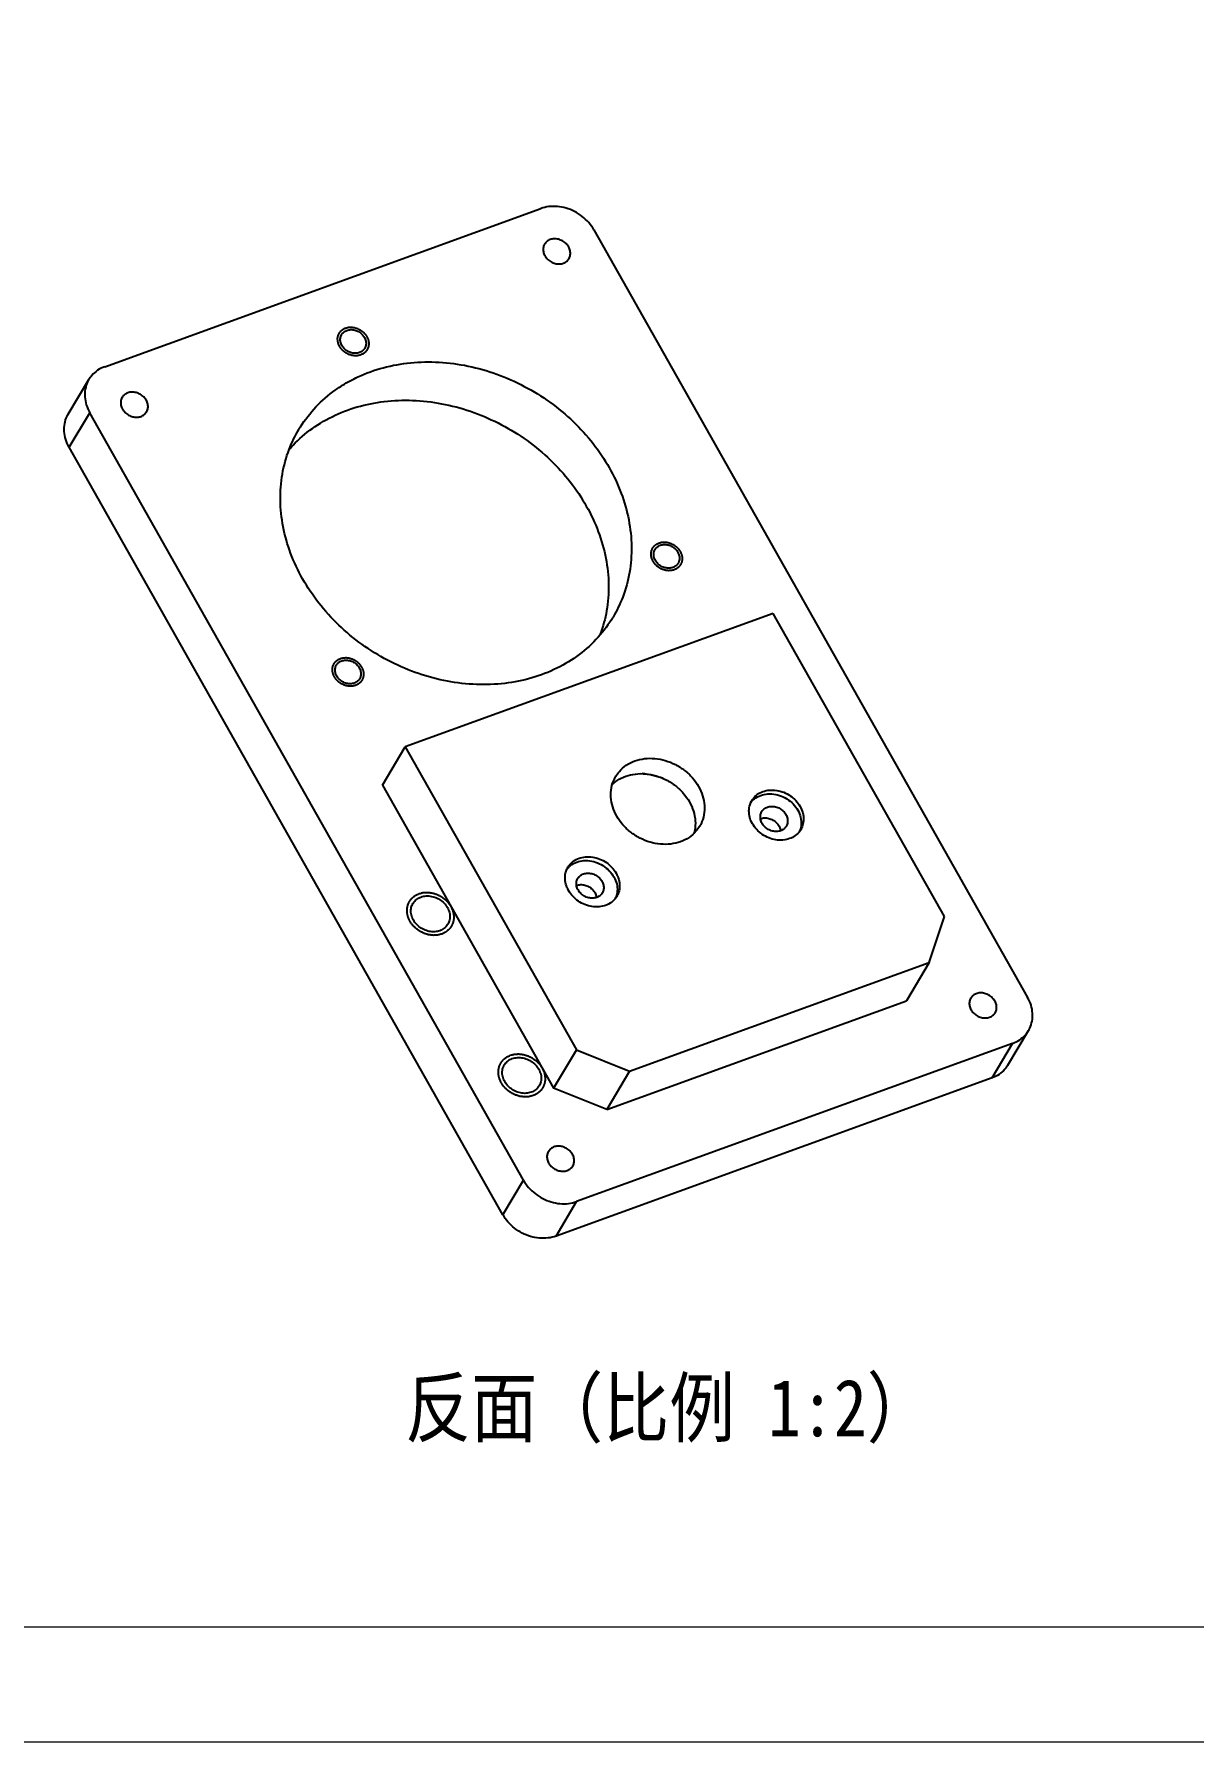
# Model space of a CAD drawing. Header units: millimetres. Extents: x 348 to 7549, y -2121 to -1262.
# Drawn here: x 7233.3 to 7304.6, y -2116.9 to -2011.9 of the extents above; entities that cross this region are included whole.
import ezdxf

# ---------------------------------------------------------------- set-up
doc = ezdxf.new("R2010")
doc.units = ezdxf.units.MM
doc.header["$LTSCALE"] = 46.255
doc.layers.get('0').update_dxf_attribs({"linetype": 'CONTINUOUS'})
doc.layers.add('02___PRT_ALL_AXES', color=7, linetype='CONTINUOUS')
doc.layers.add('图框_内框线', color=5, linetype='CONTINUOUS', lineweight=13)
doc.layers.add('图框_外框线', color=7, linetype='CONTINUOUS', lineweight=13)
doc.styles.get("Standard").update_dxf_attribs({"font": 'txt', "width": 0.85, "bigfont": 'gbcbig.shx'})

msp = doc.modelspace()

# ---------------------------------------------------------------- linework, layer by layer
at = {"color": 7, "linetype": 'Continuous'}
for p, q in [((7237.64144, -2032.31952), (7264.44882, -2022.59543)), ((7267.71298, -2023.90515), (7294.38522, -2071.08794)), ((7235.39779, -2035.23013), (7236.66456, -2033.10768)), ((7235.45017, -2037.27108), (7236.71695, -2035.14863)), ((7263.38919, -2082.33142), (7236.71695, -2035.14863)), ((7262.12242, -2084.45386), (7235.45017, -2037.27108)), ((7278.73591, -2047.48543), (7256.11718, -2055.69013)), ((7289.26443, -2066.11021), (7278.73591, -2047.48543)), ((7254.70966, -2058.0484), (7256.11718, -2055.69013)), ((7256.11718, -2055.69013), (7266.6457, -2074.31491)), ((7254.70966, -2058.0484), (7265.23817, -2076.67319)), ((7288.33993, -2068.93933), (7289.26443, -2066.11021)), ((7269.90986, -2075.62464), (7288.33993, -2068.93933)), ((7288.33993, -2068.93933), (7286.93241, -2071.2976)), ((7268.50234, -2077.98291), (7286.93241, -2071.2976)), ((7293.17084, -2075.25133), (7294.43761, -2073.12889)), ((7266.6457, -2074.31491), (7265.23817, -2076.67319)), ((7266.6457, -2074.31491), (7269.90986, -2075.62464)), ((7293.46073, -2073.91705), (7266.65335, -2083.64114)), ((7292.19396, -2076.0395), (7293.46073, -2073.91705)), ((7292.19396, -2076.0395), (7265.38658, -2085.76359)), ((7269.90986, -2075.62464), (7268.50234, -2077.98291)), ((7268.50234, -2077.98291), (7265.23817, -2076.67319)), ((7262.12242, -2084.45386), (7263.38919, -2082.33142)), ((7265.38658, -2085.76359), (7266.65335, -2083.64114))]:
    msp.add_line(p, q, dxfattribs=at)
for points, start_tangent, end_tangent in [([(7267.71298, -2023.90515), (7267.40016, -2023.46371), (7266.998, -2023.0825), (7266.52668, -2022.78063), (7266.00983, -2022.57325), (7265.47336, -2022.47074), (7264.94418, -2022.47826), (7264.44882, -2022.59543)], (-0.49210921, 0.870533472), (-0.940063949, -0.3409982)), ([(7237.64144, -2032.31952), (7237.20474, -2032.54045), (7236.84859, -2032.85407), (7236.66445, -2033.10796)], (-0.940063949, -0.3409982), (-0.512609904, -0.85862162)), ([(7236.66445, -2033.10796), (7236.59087, -2033.24466), (7236.44448, -2033.69263), (7236.41678, -2034.17551), (7236.50914, -2034.6691), (7236.71695, -2035.14863)], (-0.512609904, -0.85862162), (0.49210921, -0.870533472)), ([(7235.45017, -2037.27108), (7235.24355, -2036.79526), (7235.15025, -2036.3016), (7235.17751, -2035.81616), (7235.32487, -2035.3655), (7235.39789, -2035.23004)], (-0.492109222, 0.870533465), (0.512833349, 0.85848818)), ([(7294.43772, -2073.12861), (7294.5113, -2072.99191), (7294.65769, -2072.54394), (7294.68539, -2072.06106), (7294.59303, -2071.56747), (7294.38522, -2071.08794)], (0.512609904, 0.85862162), (-0.49210921, 0.870533472)), ([(7293.46073, -2073.91705), (7293.89743, -2073.69612), (7294.25358, -2073.38249), (7294.43772, -2073.12861)], (0.940063949, 0.3409982), (0.512609904, 0.85862162)), ([(7293.17073, -2075.25142), (7292.98412, -2075.50801), (7292.62732, -2075.8208), (7292.19396, -2076.0395)], (-0.512822459, -0.858494686), (-0.940063955, -0.340998183)), ([(7263.38919, -2082.33142), (7263.70201, -2082.77286), (7264.10417, -2083.15407), (7264.57549, -2083.45594), (7265.09234, -2083.66332), (7265.62881, -2083.76582), (7266.15799, -2083.75831), (7266.65335, -2083.64114)], (0.49210921, -0.870533472), (0.940063949, 0.3409982)), ([(7265.38658, -2085.76359), (7264.89519, -2085.88023), (7264.36601, -2085.88862), (7263.82679, -2085.78613), (7263.30682, -2085.5774), (7262.83358, -2085.27353), (7262.43224, -2084.8918), (7262.12242, -2084.45386)], (-0.940063945, -0.340998211), (-0.492109189, 0.870533484))]:
    msp.add_spline(points, degree=3, dxfattribs=dict(at, start_tangent=start_tangent, end_tangent=end_tangent))
at = {"color": 2, "linetype": 'Continuous'}
for points, start_tangent, end_tangent in [([(7253.3848, -2031.59631), (7253.29898, -2031.61794), (7253.25608, -2031.62876), (7253.21317, -2031.63957), (7253.16744, -2031.64209), (7253.12171, -2031.64461), (7253.07598, -2031.64713), (7253.03026, -2031.64965), (7252.98345, -2031.64378), (7252.93664, -2031.63791), (7252.88983, -2031.63204), (7252.84302, -2031.62617), (7252.79611, -2031.61181), (7252.7492, -2031.59746), (7252.70229, -2031.5831), (7252.65538, -2031.56874), (7252.61179, -2031.54694), (7252.5682, -2031.52514), (7252.52462, -2031.50334), (7252.48103, -2031.48155), (7252.4416, -2031.45296), (7252.40216, -2031.42437), (7252.36272, -2031.39578), (7252.32329, -2031.36719), (7252.2895, -2031.33291), (7252.25572, -2031.29862), (7252.22193, -2031.26433), (7252.18815, -2031.23004), (7252.1609, -2031.19064), (7252.13364, -2031.15123), (7252.10639, -2031.11183), (7252.07913, -2031.07242), (7252.0604, -2031.03078), (7252.04167, -2030.98914), (7252.02293, -2030.9475), (7252.0042, -2030.90585), (7251.99416, -2030.8629), (7251.98411, -2030.81995), (7251.97407, -2030.777), (7251.96403, -2030.73406), (7251.96306, -2030.69143), (7251.96209, -2030.64881), (7251.96112, -2030.60619), (7251.96063, -2030.58488), (7251.96015, -2030.56357), (7251.96433, -2030.54289), (7251.96852, -2030.5222), (7251.97688, -2030.48083), (7251.98525, -2030.43947), (7251.98944, -2030.41878), (7251.99362, -2030.3981), (7252.00217, -2030.37955), (7252.01071, -2030.36101), (7252.02781, -2030.32391), (7252.0449, -2030.28682), (7252.05344, -2030.26827), (7252.06199, -2030.24973), (7252.07461, -2030.23365), (7252.08722, -2030.21758), (7252.11246, -2030.18542), (7252.13769, -2030.15327), (7252.15031, -2030.1372), (7252.16293, -2030.12112), (7252.17913, -2030.10813), (7252.19534, -2030.09513), (7252.22775, -2030.06914), (7252.26016, -2030.04316), (7252.27637, -2030.03016), (7252.29258, -2030.01717), (7252.31212, -2030.00762), (7252.33167, -2029.99807), (7252.37075, -2029.97897), (7252.44893, -2029.94078)], (-0.969672946, -0.244406172), (0.898484306, 0.439005641)), ([(7252.44893, -2029.94078), (7252.53474, -2029.91915), (7252.57765, -2029.90833), (7252.62056, -2029.89752), (7252.66629, -2029.895), (7252.71201, -2029.89248), (7252.75774, -2029.88996), (7252.80347, -2029.88744), (7252.85028, -2029.89331), (7252.89709, -2029.89918), (7252.9439, -2029.90505), (7252.9907, -2029.91092), (7253.03762, -2029.92527), (7253.08453, -2029.93963), (7253.13144, -2029.95399), (7253.17835, -2029.96835), (7253.22194, -2029.99015), (7253.26552, -2030.01195), (7253.30911, -2030.03374), (7253.35269, -2030.05554), (7253.39213, -2030.08413), (7253.43157, -2030.11272), (7253.471, -2030.14131), (7253.51044, -2030.16989), (7253.54422, -2030.20418), (7253.57801, -2030.23847), (7253.61179, -2030.27276), (7253.64558, -2030.30705), (7253.67283, -2030.34645), (7253.70008, -2030.38586), (7253.72734, -2030.42526), (7253.75459, -2030.46467), (7253.77333, -2030.50631), (7253.79206, -2030.54795), (7253.81079, -2030.58959), (7253.82953, -2030.63123), (7253.83957, -2030.67418), (7253.84961, -2030.71713), (7253.85966, -2030.76008), (7253.8697, -2030.80303), (7253.87067, -2030.84565), (7253.87164, -2030.88828), (7253.87261, -2030.9309), (7253.87309, -2030.95221), (7253.87358, -2030.97352), (7253.86939, -2030.9942), (7253.86521, -2031.01489), (7253.85684, -2031.05625), (7253.84848, -2031.09762), (7253.84429, -2031.11831), (7253.84011, -2031.13899), (7253.83156, -2031.15754), (7253.82301, -2031.17608), (7253.80592, -2031.21318), (7253.78883, -2031.25027), (7253.78028, -2031.26881), (7253.77174, -2031.28736), (7253.75912, -2031.30344), (7253.7465, -2031.31951), (7253.72127, -2031.35167), (7253.69603, -2031.38382), (7253.68342, -2031.39989), (7253.6708, -2031.41597), (7253.65459, -2031.42896), (7253.63839, -2031.44196), (7253.60597, -2031.46794), (7253.57356, -2031.49393), (7253.55736, -2031.50692), (7253.54115, -2031.51992), (7253.52161, -2031.52947), (7253.50206, -2031.53902), (7253.46297, -2031.55812), (7253.3848, -2031.59631)], (0.969672946, 0.244406172), (-0.898484306, -0.439005641)), ([(7272.65466, -2044.80588), (7272.56885, -2044.82751), (7272.52594, -2044.83832), (7272.48303, -2044.84914), (7272.4373, -2044.85166), (7272.39157, -2044.85418), (7272.34585, -2044.8567), (7272.30012, -2044.85922), (7272.25331, -2044.85335), (7272.2065, -2044.84748), (7272.15969, -2044.84161), (7272.11288, -2044.83574), (7272.06597, -2044.82138), (7272.01906, -2044.80702), (7271.97215, -2044.79266), (7271.92524, -2044.7783), (7271.88165, -2044.75651), (7271.83807, -2044.73471), (7271.79448, -2044.71291), (7271.75089, -2044.69111), (7271.71146, -2044.66252), (7271.67202, -2044.63394), (7271.63258, -2044.60535), (7271.59315, -2044.57676), (7271.55936, -2044.54247), (7271.52558, -2044.50818), (7271.4918, -2044.47389), (7271.45801, -2044.43961), (7271.43076, -2044.4002), (7271.4035, -2044.3608), (7271.37625, -2044.32139), (7271.34899, -2044.28199), (7271.33026, -2044.24034), (7271.31153, -2044.1987), (7271.29279, -2044.15706), (7271.27406, -2044.11542), (7271.26402, -2044.07247), (7271.25397, -2044.02952), (7271.24393, -2043.98657), (7271.23389, -2043.94362), (7271.23292, -2043.901), (7271.23195, -2043.85838), (7271.23098, -2043.81576), (7271.2305, -2043.79445), (7271.23001, -2043.77314), (7271.23419, -2043.75245), (7271.23838, -2043.73177), (7271.24675, -2043.6904), (7271.25511, -2043.64903), (7271.2593, -2043.62835), (7271.26348, -2043.60766), (7271.27203, -2043.58912), (7271.28057, -2043.57057), (7271.29767, -2043.53348), (7271.31476, -2043.49638), (7271.32331, -2043.47784), (7271.33185, -2043.45929), (7271.34447, -2043.44322), (7271.35709, -2043.42714), (7271.38232, -2043.39499), (7271.40755, -2043.36284), (7271.42017, -2043.34676), (7271.43279, -2043.33068), (7271.44899, -2043.31769), (7271.4652, -2043.3047), (7271.49761, -2043.27871), (7271.53003, -2043.25272), (7271.54623, -2043.23973), (7271.56244, -2043.22674), (7271.58198, -2043.21719), (7271.60153, -2043.20764), (7271.64061, -2043.18854), (7271.71879, -2043.15034)], (-0.969672946, -0.244406172), (0.898484306, 0.439005641)), ([(7271.71879, -2043.15034), (7271.8046, -2043.12871), (7271.84751, -2043.1179), (7271.89042, -2043.10708), (7271.93615, -2043.10456), (7271.98188, -2043.10204), (7272.0276, -2043.09952), (7272.07333, -2043.097), (7272.12014, -2043.10287), (7272.16695, -2043.10874), (7272.21376, -2043.11461), (7272.26057, -2043.12048), (7272.30748, -2043.13484), (7272.35439, -2043.1492), (7272.4013, -2043.16356), (7272.44821, -2043.17791), (7272.4918, -2043.19971), (7272.53538, -2043.22151), (7272.57897, -2043.24331), (7272.62256, -2043.26511), (7272.66199, -2043.2937), (7272.70143, -2043.32228), (7272.74087, -2043.35087), (7272.7803, -2043.37946), (7272.81409, -2043.41375), (7272.84787, -2043.44804), (7272.88165, -2043.48232), (7272.91544, -2043.51661), (7272.94269, -2043.55602), (7272.96995, -2043.59542), (7272.9972, -2043.63483), (7273.02446, -2043.67423), (7273.04319, -2043.71587), (7273.06192, -2043.75752), (7273.08066, -2043.79916), (7273.09939, -2043.8408), (7273.10943, -2043.88375), (7273.11948, -2043.9267), (7273.12952, -2043.96965), (7273.13956, -2044.0126), (7273.14053, -2044.05522), (7273.1415, -2044.09784), (7273.14247, -2044.14046), (7273.14295, -2044.16177), (7273.14344, -2044.18308), (7273.13926, -2044.20377), (7273.13507, -2044.22445), (7273.1267, -2044.26582), (7273.11834, -2044.30719), (7273.11415, -2044.32787), (7273.10997, -2044.34856), (7273.10142, -2044.3671), (7273.09288, -2044.38565), (7273.07578, -2044.42274), (7273.05869, -2044.45983), (7273.05014, -2044.47838), (7273.0416, -2044.49693), (7273.02898, -2044.513), (7273.01636, -2044.52908), (7272.99113, -2044.56123), (7272.9659, -2044.59338), (7272.95328, -2044.60946), (7272.94066, -2044.62553), (7272.92446, -2044.63853), (7272.90825, -2044.65152), (7272.87584, -2044.67751), (7272.84342, -2044.7035), (7272.82722, -2044.71649), (7272.81101, -2044.72948), (7272.79147, -2044.73903), (7272.77192, -2044.74858), (7272.73283, -2044.76768), (7272.65466, -2044.80588)], (0.969672946, 0.244406172), (-0.898484306, -0.439005641)), ([(7252.1304, -2050.25582), (7252.21621, -2050.23419), (7252.25912, -2050.22338), (7252.30203, -2050.21256), (7252.34776, -2050.21004), (7252.39348, -2050.20752), (7252.43921, -2050.205), (7252.48494, -2050.20248), (7252.53175, -2050.20835), (7252.57856, -2050.21422), (7252.62537, -2050.22009), (7252.67217, -2050.22596), (7252.71909, -2050.24032), (7252.766, -2050.25468), (7252.81291, -2050.26904), (7252.85982, -2050.28339), (7252.90341, -2050.30519), (7252.94699, -2050.32699), (7252.99058, -2050.34879), (7253.03417, -2050.37059), (7253.0736, -2050.39918), (7253.11304, -2050.42776), (7253.15247, -2050.45635), (7253.19191, -2050.48494), (7253.22569, -2050.51923), (7253.25948, -2050.55352), (7253.29326, -2050.5878), (7253.32705, -2050.62209), (7253.3543, -2050.6615), (7253.38156, -2050.7009), (7253.40881, -2050.74031), (7253.43606, -2050.77971), (7253.4548, -2050.82135), (7253.47353, -2050.863), (7253.49227, -2050.90464), (7253.511, -2050.94628), (7253.52104, -2050.98923), (7253.53108, -2051.03218), (7253.54113, -2051.07513), (7253.55117, -2051.11808), (7253.55214, -2051.1607), (7253.55311, -2051.20332), (7253.55408, -2051.24594), (7253.55456, -2051.26725), (7253.55505, -2051.28856), (7253.55086, -2051.30925), (7253.54668, -2051.32993), (7253.53831, -2051.3713), (7253.52995, -2051.41267), (7253.52576, -2051.43335), (7253.52158, -2051.45404), (7253.51303, -2051.47258), (7253.50449, -2051.49113), (7253.48739, -2051.52822), (7253.4703, -2051.56531), (7253.46175, -2051.58386), (7253.45321, -2051.60241), (7253.44059, -2051.61848), (7253.42797, -2051.63456), (7253.40274, -2051.66671), (7253.37751, -2051.69886), (7253.36489, -2051.71494), (7253.35227, -2051.73101), (7253.33607, -2051.74401), (7253.31986, -2051.757), (7253.28745, -2051.78299), (7253.25503, -2051.80898), (7253.23883, -2051.82197), (7253.22262, -2051.83496), (7253.20308, -2051.84451), (7253.18353, -2051.85406), (7253.14444, -2051.87316), (7253.06627, -2051.91136)], (0.969672946, 0.244406172), (-0.898484306, -0.439005641)), ([(7253.06627, -2051.91136), (7252.98045, -2051.93299), (7252.93755, -2051.9438), (7252.89464, -2051.95462), (7252.84891, -2051.95714), (7252.80318, -2051.95966), (7252.75745, -2051.96218), (7252.71173, -2051.9647), (7252.66492, -2051.95883), (7252.61811, -2051.95296), (7252.5713, -2051.94709), (7252.52449, -2051.94122), (7252.47758, -2051.92686), (7252.43067, -2051.9125), (7252.38376, -2051.89814), (7252.33685, -2051.88378), (7252.29326, -2051.86199), (7252.24968, -2051.84019), (7252.20609, -2051.81839), (7252.1625, -2051.79659), (7252.12307, -2051.768), (7252.08363, -2051.73942), (7252.04419, -2051.71083), (7252.00476, -2051.68224), (7251.97097, -2051.64795), (7251.93719, -2051.61366), (7251.90341, -2051.57937), (7251.86962, -2051.54509), (7251.84237, -2051.50568), (7251.81511, -2051.46628), (7251.78786, -2051.42687), (7251.7606, -2051.38747), (7251.74187, -2051.34583), (7251.72314, -2051.30418), (7251.7044, -2051.26254), (7251.68567, -2051.2209), (7251.67563, -2051.17795), (7251.66558, -2051.135), (7251.65554, -2051.09205), (7251.6455, -2051.0491), (7251.64453, -2051.00648), (7251.64356, -2050.96386), (7251.64259, -2050.92124), (7251.6421, -2050.89993), (7251.64162, -2050.87862), (7251.6458, -2050.85793), (7251.64999, -2050.83725), (7251.65835, -2050.79588), (7251.66672, -2050.75451), (7251.67091, -2050.73383), (7251.67509, -2050.71314), (7251.68364, -2050.6946), (7251.69218, -2050.67605), (7251.70928, -2050.63896), (7251.72637, -2050.60187), (7251.73492, -2050.58332), (7251.74346, -2050.56477), (7251.75608, -2050.5487), (7251.7687, -2050.53262), (7251.79393, -2050.50047), (7251.81916, -2050.46832), (7251.83178, -2050.45224), (7251.8444, -2050.43616), (7251.8606, -2050.42317), (7251.87681, -2050.41018), (7251.90922, -2050.38419), (7251.94164, -2050.3582), (7251.95784, -2050.34521), (7251.97405, -2050.33222), (7251.99359, -2050.32267), (7252.01314, -2050.31312), (7252.05222, -2050.29402), (7252.1304, -2050.25582)], (-0.969672946, -0.244406172), (0.898484306, 0.439005641)), ([(7258.36637, -2067.19579), (7258.23765, -2067.22823), (7258.17329, -2067.24445), (7258.14111, -2067.25256), (7258.10893, -2067.26067), (7258.07463, -2067.26256), (7258.04033, -2067.26445), (7257.97174, -2067.26824), (7257.90315, -2067.27202), (7257.86885, -2067.27391), (7257.83456, -2067.2758), (7257.79945, -2067.27139), (7257.76434, -2067.26699), (7257.69413, -2067.25819), (7257.62392, -2067.24938), (7257.58881, -2067.24498), (7257.55371, -2067.24058), (7257.51852, -2067.22981), (7257.48334, -2067.21904), (7257.41297, -2067.1975), (7257.34261, -2067.17596), (7257.30742, -2067.16519), (7257.27224, -2067.15443), (7257.23955, -2067.13808), (7257.20686, -2067.12173), (7257.14148, -2067.08903), (7257.0761, -2067.05633), (7257.04341, -2067.03998), (7257.01072, -2067.02364), (7256.98114, -2067.0022), (7256.95157, -2066.98075), (7256.89241, -2066.93787), (7256.83326, -2066.89499), (7256.80368, -2066.87355), (7256.7741, -2066.85211), (7256.74876, -2066.82639), (7256.72343, -2066.80068), (7256.67275, -2066.74924), (7256.62207, -2066.69781), (7256.59674, -2066.6721), (7256.5714, -2066.64638), (7256.55096, -2066.61683), (7256.53052, -2066.58727), (7256.48964, -2066.52816), (7256.44875, -2066.46906), (7256.42831, -2066.4395), (7256.40787, -2066.40995), (7256.39382, -2066.37872), (7256.37977, -2066.34749), (7256.35167, -2066.28502), (7256.32357, -2066.22256), (7256.30952, -2066.19133), (7256.29547, -2066.1601), (7256.28794, -2066.12789), (7256.28041, -2066.09567), (7256.26534, -2066.03125), (7256.25028, -2065.96682), (7256.24275, -2065.93461), (7256.23521, -2065.9024), (7256.23449, -2065.87043), (7256.23376, -2065.83847), (7256.2323, -2065.77454), (7256.23085, -2065.7106), (7256.23012, -2065.67864), (7256.2294, -2065.64667), (7256.23567, -2065.61565), (7256.24195, -2065.58462), (7256.2545, -2065.52257), (7256.26705, -2065.46052), (7256.27333, -2065.42949), (7256.2796, -2065.39846), (7256.29242, -2065.37064), (7256.30524, -2065.34283), (7256.33088, -2065.28719), (7256.35652, -2065.23155), (7256.36934, -2065.20373), (7256.38216, -2065.17591), (7256.40109, -2065.15179), (7256.42001, -2065.12768), (7256.45786, -2065.07945), (7256.49571, -2065.03122), (7256.51464, -2065.00711), (7256.53356, -2064.983), (7256.55787, -2064.96351), (7256.58218, -2064.94402), (7256.6308, -2064.90503), (7256.67942, -2064.86605), (7256.70373, -2064.84656), (7256.72804, -2064.82707), (7256.75735, -2064.81275), (7256.78667, -2064.79843), (7256.8453, -2064.76978), (7256.96257, -2064.71248)], (-0.969672946, -0.244406172), (0.898484306, 0.439005641)), ([(7256.96257, -2064.71248), (7257.09129, -2064.68004), (7257.15565, -2064.66382), (7257.18783, -2064.6557), (7257.22001, -2064.64759), (7257.2543, -2064.6457), (7257.2886, -2064.64381), (7257.35719, -2064.64003), (7257.42579, -2064.63625), (7257.46008, -2064.63436), (7257.49438, -2064.63247), (7257.52949, -2064.63687), (7257.56459, -2064.64128), (7257.6348, -2064.65008), (7257.70502, -2064.65889), (7257.74012, -2064.66329), (7257.77523, -2064.66769), (7257.81041, -2064.67846), (7257.8456, -2064.68923), (7257.91596, -2064.71077), (7257.98633, -2064.7323), (7258.02151, -2064.74307), (7258.0567, -2064.75384), (7258.08939, -2064.77019), (7258.12208, -2064.78654), (7258.18746, -2064.81924), (7258.25284, -2064.85193), (7258.28552, -2064.86828), (7258.31821, -2064.88463), (7258.34779, -2064.90607), (7258.37737, -2064.92751), (7258.43652, -2064.97039), (7258.49568, -2065.01328), (7258.52526, -2065.03472), (7258.55483, -2065.05616), (7258.58017, -2065.08187), (7258.60551, -2065.10759), (7258.65618, -2065.15902), (7258.70686, -2065.21046), (7258.7322, -2065.23617), (7258.75754, -2065.26189), (7258.77798, -2065.29144), (7258.79842, -2065.321), (7258.8393, -2065.3801), (7258.88018, -2065.43921), (7258.90062, -2065.46876), (7258.92106, -2065.49832), (7258.93511, -2065.52955), (7258.94916, -2065.56078), (7258.97726, -2065.62324), (7259.00536, -2065.68571), (7259.01942, -2065.71694), (7259.03347, -2065.74817), (7259.041, -2065.78038), (7259.04853, -2065.81259), (7259.06359, -2065.87702), (7259.07866, -2065.94144), (7259.08619, -2065.97365), (7259.09372, -2066.00587), (7259.09445, -2066.03783), (7259.09518, -2066.0698), (7259.09663, -2066.13373), (7259.09809, -2066.19766), (7259.09881, -2066.22963), (7259.09954, -2066.26159), (7259.09326, -2066.29262), (7259.08699, -2066.32365), (7259.07444, -2066.3857), (7259.06189, -2066.44775), (7259.05561, -2066.47878), (7259.04933, -2066.5098), (7259.03651, -2066.53762), (7259.02369, -2066.56544), (7258.99805, -2066.62108), (7258.97242, -2066.67672), (7258.9596, -2066.70454), (7258.94678, -2066.73236), (7258.92785, -2066.75647), (7258.90893, -2066.78059), (7258.87107, -2066.82881), (7258.83322, -2066.87704), (7258.8143, -2066.90116), (7258.79537, -2066.92527), (7258.77106, -2066.94476), (7258.74675, -2066.96425), (7258.69814, -2067.00323), (7258.64952, -2067.04221), (7258.62521, -2067.0617), (7258.6009, -2067.08119), (7258.57158, -2067.09552), (7258.54226, -2067.10984), (7258.48363, -2067.13849), (7258.36637, -2067.19579)], (0.969672946, 0.244406172), (-0.898484306, -0.439005641)), ([(7263.98158, -2077.129), (7263.85286, -2077.16145), (7263.7885, -2077.17767), (7263.75632, -2077.18578), (7263.72414, -2077.19389), (7263.68984, -2077.19578), (7263.65554, -2077.19767), (7263.58695, -2077.20145), (7263.51836, -2077.20523), (7263.48406, -2077.20712), (7263.44977, -2077.20901), (7263.41466, -2077.20461), (7263.37955, -2077.20021), (7263.30934, -2077.1914), (7263.23913, -2077.1826), (7263.20402, -2077.1782), (7263.16892, -2077.1738), (7263.13373, -2077.16303), (7263.09855, -2077.15226), (7263.02818, -2077.13072), (7262.95782, -2077.10918), (7262.92263, -2077.09841), (7262.88745, -2077.08764), (7262.85476, -2077.07129), (7262.82207, -2077.05495), (7262.75669, -2077.02225), (7262.69131, -2076.98955), (7262.65862, -2076.9732), (7262.62593, -2076.95685), (7262.59635, -2076.93541), (7262.56678, -2076.91397), (7262.50762, -2076.87109), (7262.44847, -2076.82821), (7262.41889, -2076.80677), (7262.38931, -2076.78533), (7262.36397, -2076.75961), (7262.33864, -2076.73389), (7262.28796, -2076.68246), (7262.23728, -2076.63103), (7262.21195, -2076.60531), (7262.18661, -2076.5796), (7262.16617, -2076.55004), (7262.14573, -2076.52049), (7262.10485, -2076.46138), (7262.06396, -2076.40228), (7262.04352, -2076.37272), (7262.02308, -2076.34317), (7262.00903, -2076.31194), (7261.99498, -2076.28071), (7261.96688, -2076.21824), (7261.93878, -2076.15578), (7261.92473, -2076.12455), (7261.91068, -2076.09332), (7261.90315, -2076.0611), (7261.89562, -2076.02889), (7261.88055, -2075.96447), (7261.86549, -2075.90004), (7261.85795, -2075.86783), (7261.85042, -2075.83562), (7261.8497, -2075.80365), (7261.84897, -2075.77169), (7261.84751, -2075.70775), (7261.84606, -2075.64382), (7261.84533, -2075.61186), (7261.84461, -2075.57989), (7261.85088, -2075.54886), (7261.85716, -2075.51784), (7261.86971, -2075.45579), (7261.88226, -2075.39373), (7261.88854, -2075.36271), (7261.89481, -2075.33168), (7261.90763, -2075.30386), (7261.92045, -2075.27604), (7261.94609, -2075.2204), (7261.97173, -2075.16477), (7261.98455, -2075.13695), (7261.99737, -2075.10913), (7262.01629, -2075.08501), (7262.03522, -2075.0609), (7262.07307, -2075.01267), (7262.11092, -2074.96444), (7262.12985, -2074.94033), (7262.14877, -2074.91621), (7262.17308, -2074.89672), (7262.19739, -2074.87723), (7262.24601, -2074.83825), (7262.29463, -2074.79927), (7262.31894, -2074.77978), (7262.34325, -2074.76029), (7262.37256, -2074.74597), (7262.40188, -2074.73164), (7262.46051, -2074.703), (7262.57778, -2074.6457)], (-0.969672946, -0.244406172), (0.898484306, 0.439005641)), ([(7262.57778, -2074.6457), (7262.7065, -2074.61326), (7262.77086, -2074.59703), (7262.80304, -2074.58892), (7262.83522, -2074.58081), (7262.86951, -2074.57892), (7262.90381, -2074.57703), (7262.9724, -2074.57325), (7263.041, -2074.56947), (7263.07529, -2074.56758), (7263.10959, -2074.56569), (7263.1447, -2074.57009), (7263.1798, -2074.57449), (7263.25001, -2074.5833), (7263.32023, -2074.5921), (7263.35533, -2074.59651), (7263.39044, -2074.60091), (7263.42562, -2074.61168), (7263.46081, -2074.62245), (7263.53117, -2074.64398), (7263.60154, -2074.66552), (7263.63672, -2074.67629), (7263.67191, -2074.68706), (7263.7046, -2074.70341), (7263.73729, -2074.71976), (7263.80267, -2074.75245), (7263.86804, -2074.78515), (7263.90073, -2074.8015), (7263.93342, -2074.81785), (7263.963, -2074.83929), (7263.99258, -2074.86073), (7264.05173, -2074.90361), (7264.11089, -2074.94649), (7264.14046, -2074.96793), (7264.17004, -2074.98938), (7264.19538, -2075.01509), (7264.22072, -2075.04081), (7264.27139, -2075.09224), (7264.32207, -2075.14367), (7264.34741, -2075.16939), (7264.37275, -2075.19511), (7264.39319, -2075.22466), (7264.41363, -2075.25421), (7264.45451, -2075.31332), (7264.49539, -2075.37243), (7264.51583, -2075.40198), (7264.53627, -2075.43153), (7264.55032, -2075.46277), (7264.56437, -2075.494), (7264.59247, -2075.55646), (7264.62057, -2075.61892), (7264.63462, -2075.65016), (7264.64867, -2075.68139), (7264.65621, -2075.7136), (7264.66374, -2075.74581), (7264.6788, -2075.81024), (7264.69387, -2075.87466), (7264.7014, -2075.90687), (7264.70893, -2075.93908), (7264.70966, -2075.97105), (7264.71039, -2076.00302), (7264.71184, -2076.06695), (7264.71329, -2076.13088), (7264.71402, -2076.16285), (7264.71475, -2076.19481), (7264.70847, -2076.22584), (7264.7022, -2076.25686), (7264.68965, -2076.31892), (7264.6771, -2076.38097), (7264.67082, -2076.41199), (7264.66454, -2076.44302), (7264.65172, -2076.47084), (7264.6389, -2076.49866), (7264.61326, -2076.5543), (7264.58762, -2076.60994), (7264.5748, -2076.63776), (7264.56199, -2076.66558), (7264.54306, -2076.68969), (7264.52413, -2076.7138), (7264.48628, -2076.76203), (7264.44843, -2076.81026), (7264.42951, -2076.83437), (7264.41058, -2076.85849), (7264.38627, -2076.87798), (7264.36196, -2076.89747), (7264.31334, -2076.93645), (7264.26473, -2076.97543), (7264.24042, -2076.99492), (7264.21611, -2077.01441), (7264.18679, -2077.02874), (7264.15747, -2077.04306), (7264.09884, -2077.07171), (7263.98158, -2077.129)], (0.969672946, 0.244406172), (-0.898484306, -0.439005641))]:
    msp.add_spline(points, degree=3, dxfattribs=dict(at, start_tangent=start_tangent, end_tangent=end_tangent))
at = {"layer": '02___PRT_ALL_AXES', "color": 7, "linetype": 'Continuous'}
for centre, radius, start, end in [((7268.7307, -2069.22232), 12.0575, 74.4397633, 80.6296949), ((7278.35111, -2059.86073), 1.24093, 136.4802866, 144.2533585), ((7279.2181, -2060.37904), 1.24919, 334.5961849, 341.8222339), ((7267.04174, -2063.96308), 1.24093, 136.4802866, 144.2533585), ((7267.90874, -2064.48139), 1.24919, 334.5961849, 341.8222339)]:
    msp.add_arc(centre, radius, start, end, dxfattribs=at)
for points, start_tangent, end_tangent in [([(7264.68227, -2024.78246), (7264.67165, -2024.80099), (7264.60007, -2025.02005), (7264.61009, -2025.25973), (7264.70074, -2025.49656), (7264.86314, -2025.70737), (7265.0814, -2025.87151), (7265.33414, -2025.97293), (7265.59664, -2026.00168), (7265.8432, -2025.95497)], (-0.512557905, -0.858652662), (0.940063948, 0.3409982)), ([(7265.02431, -2024.50637), (7264.81784, -2024.62399), (7264.68227, -2024.78246)], (-0.940063949, -0.3409982), (-0.512557905, -0.858652662)), ([(7266.18523, -2025.67888), (7266.19585, -2025.66035), (7266.26744, -2025.44129), (7266.25742, -2025.20161), (7266.16677, -2024.96478), (7266.00437, -2024.75397), (7265.78611, -2024.58983), (7265.53336, -2024.48841), (7265.27086, -2024.45966), (7265.02431, -2024.50637)], (0.512557905, 0.858652662), (-0.940063948, -0.3409982)), ([(7265.8432, -2025.95497), (7266.04967, -2025.83735), (7266.18523, -2025.67888)], (0.940063949, 0.3409982), (0.512557905, 0.858652662)), ([(7252.20833, -2030.34594), (7252.33614, -2030.19653), (7252.53082, -2030.08564)], (0.512557905, 0.858652662), (0.940063949, 0.3409982)), ([(7252.53082, -2030.08564), (7252.76328, -2030.04159), (7253.01078, -2030.0687), (7253.24909, -2030.16432), (7253.45487, -2030.31908), (7253.60799, -2030.51784), (7253.69346, -2030.74115), (7253.70291, -2030.96713), (7253.63542, -2031.17367), (7253.6254, -2031.19115)], (0.940063949, 0.3409982), (-0.512557905, -0.858652662)), ([(7253.30291, -2031.45145), (7253.07044, -2031.4955), (7252.82295, -2031.46839), (7252.58464, -2031.37277), (7252.37886, -2031.218), (7252.22574, -2031.01924), (7252.14027, -2030.79594), (7252.13082, -2030.56996), (7252.19831, -2030.36342), (7252.20833, -2030.34594)], (-0.940063949, -0.3409982), (0.512557905, 0.858652662)), ([(7253.6254, -2031.19115), (7253.49758, -2031.34056), (7253.30291, -2031.45145)], (-0.512557905, -0.858652662), (-0.940063949, -0.3409982)), ([(7252.26165, -2033.45851), (7253.20943, -2032.94514), (7254.76596, -2032.38052), (7256.44437, -2032.07676), (7258.19887, -2032.04213), (7259.98161, -2032.27758), (7261.74395, -2032.77669), (7263.43783, -2033.52585), (7265.01704, -2034.50461), (7266.4385, -2035.68629), (7267.66344, -2037.03864), (7268.65844, -2038.52479)], (0.848558048, 0.529102296), (0.49210921, -0.870533472)), ([(7238.71263, -2034.20267), (7238.702, -2034.2212), (7238.63042, -2034.44026), (7238.64044, -2034.67994), (7238.73109, -2034.91678), (7238.89349, -2035.12758), (7239.11175, -2035.29173), (7239.3645, -2035.39314), (7239.62699, -2035.4219), (7239.87355, -2035.37518)], (-0.512557905, -0.858652662), (0.940063948, 0.3409982)), ([(7239.05466, -2033.92659), (7238.84819, -2034.0442), (7238.71263, -2034.20267)], (-0.940063949, -0.3409982), (-0.512557905, -0.858652662)), ([(7240.21559, -2035.0991), (7240.22621, -2035.08056), (7240.29779, -2034.8615), (7240.28777, -2034.62182), (7240.19712, -2034.38499), (7240.03472, -2034.17418), (7239.81646, -2034.01004), (7239.56371, -2033.90863), (7239.30122, -2033.87987), (7239.05466, -2033.92659)], (0.512557905, 0.858652662), (-0.940063948, -0.3409982)), ([(7248.93329, -2037.4658), (7249.21981, -2037.14689), (7250.4097, -2036.11348), (7251.8019, -2035.30341), (7253.35844, -2034.73879), (7255.03684, -2034.43503), (7256.79135, -2034.4004), (7258.57408, -2034.63585), (7260.33643, -2035.13497), (7262.0303, -2035.88412), (7263.60951, -2036.86289), (7265.03097, -2038.04456), (7266.25591, -2039.39692), (7267.25092, -2040.88306)], (0.648100595, 0.761554738), (0.49210921, -0.870533472)), ([(7249.57406, -2036.17727), (7249.67222, -2036.0172), (7250.62734, -2034.78862), (7251.81723, -2033.7552), (7252.26165, -2033.45851)], (0.512475384, 0.858701916), (0.848558048, 0.529102296)), ([(7239.87355, -2035.37518), (7240.08002, -2035.25756), (7240.21559, -2035.0991)], (0.940063949, 0.3409982), (0.512557905, 0.858652662)), ([(7249.80951, -2045.36204), (7249.07157, -2043.78265), (7248.61085, -2042.15308), (7248.43989, -2040.5178), (7248.56337, -2038.9214), (7248.97791, -2037.40744), (7249.57406, -2036.17727)], (-0.49210921, 0.870533472), (0.512475384, 0.858701916)), ([(7268.65844, -2038.52479), (7269.39637, -2040.10418), (7269.8571, -2041.73375), (7270.02806, -2043.36903), (7269.90458, -2044.96543), (7269.49003, -2046.47939), (7268.89388, -2047.70956)], (0.49210921, -0.870533472), (-0.512475384, -0.858701916)), ([(7267.25092, -2040.88306), (7267.98885, -2042.46246), (7268.44958, -2044.09202), (7268.62053, -2045.7273), (7268.49705, -2047.3237), (7268.11091, -2048.76212)], (0.49210921, -0.870533472), (-0.347181363, -0.937798007)), ([(7272.57277, -2044.66102), (7272.34031, -2044.70506), (7272.09281, -2044.67795), (7271.8545, -2044.58233), (7271.64872, -2044.42757), (7271.4956, -2044.22881), (7271.41013, -2044.00551), (7271.40068, -2043.77953), (7271.46817, -2043.57298), (7271.47819, -2043.55551)], (-0.940063949, -0.3409982), (0.512557905, 0.858652662)), ([(7271.47819, -2043.55551), (7271.606, -2043.40609), (7271.80068, -2043.2952)], (0.512557905, 0.858652662), (0.940063949, 0.3409982)), ([(7271.80068, -2043.2952), (7272.03314, -2043.25115), (7272.28064, -2043.27827), (7272.51895, -2043.37389), (7272.72473, -2043.52865), (7272.87785, -2043.72741), (7272.96332, -2043.95071), (7272.97277, -2044.17669), (7272.90528, -2044.38324), (7272.89526, -2044.40071)], (0.940063949, 0.3409982), (-0.512557905, -0.858652662)), ([(7272.89526, -2044.40071), (7272.76745, -2044.55012), (7272.57277, -2044.66102)], (-0.512557905, -0.858652662), (-0.940063949, -0.3409982)), ([(7268.89388, -2047.70956), (7268.79573, -2047.86963), (7267.84061, -2049.09821), (7266.65072, -2050.13163), (7265.25852, -2050.94169), (7263.70199, -2051.50631), (7262.02358, -2051.81007), (7260.26908, -2051.8447), (7258.48634, -2051.60925), (7256.724, -2051.11014), (7255.03012, -2050.36098), (7253.45091, -2049.38221), (7252.02945, -2048.20054), (7250.80451, -2046.84818), (7249.80951, -2045.36204)], (-0.512475384, -0.858701916), (-0.49210921, 0.870533472)), ([(7252.98438, -2051.7665), (7252.75192, -2051.81054), (7252.50442, -2051.78343), (7252.26611, -2051.68781), (7252.06033, -2051.53305), (7251.90721, -2051.33429), (7251.82174, -2051.11099), (7251.81229, -2050.88501), (7251.87978, -2050.67846), (7251.8898, -2050.66099)], (-0.940063949, -0.3409982), (0.512557905, 0.858652662)), ([(7251.8898, -2050.66099), (7252.01761, -2050.51157), (7252.21229, -2050.40068)], (0.512557905, 0.858652662), (0.940063949, 0.3409982)), ([(7252.21229, -2050.40068), (7252.44475, -2050.35663), (7252.69225, -2050.38375), (7252.93056, -2050.47937), (7253.13634, -2050.63413), (7253.28946, -2050.83289), (7253.37493, -2051.05619), (7253.38438, -2051.28217), (7253.31689, -2051.48872), (7253.30687, -2051.50619)], (0.940063949, 0.3409982), (-0.512557905, -0.858652662)), ([(7253.30687, -2051.50619), (7253.17906, -2051.6556), (7252.98438, -2051.7665)], (-0.512557905, -0.858652662), (-0.940063949, -0.3409982)), ([(7269.06176, -2057.50051), (7269.28274, -2057.19586), (7269.71011, -2056.81951), (7270.23415, -2056.55439), (7270.82858, -2056.41379), (7271.4636, -2056.40477), (7272.10736, -2056.52777), (7272.72759, -2056.77663), (7273.29317, -2057.13887), (7273.77576, -2057.59633), (7274.15114, -2058.12606)], (0.512585058, 0.858636453), (0.49210921, -0.870533472)), ([(7269.12476, -2059.94933), (7268.8754, -2059.37388), (7268.76456, -2058.78158), (7268.7978, -2058.20212), (7268.97347, -2057.66456), (7269.06176, -2057.50051)], (-0.49210921, 0.870533472), (0.512585058, 0.858636453)), ([(7268.8469, -2058.00545), (7269.1471, -2057.76282), (7269.67114, -2057.4977), (7270.26557, -2057.3571), (7270.90059, -2057.34808), (7271.54435, -2057.47108), (7272.16458, -2057.71994), (7272.73016, -2058.08218), (7273.21275, -2058.53964), (7273.58813, -2059.06937)], (0.719697143, 0.69428814), (0.49210921, -0.870533472)), ([(7274.15114, -2058.12606), (7274.40051, -2058.7015), (7274.51135, -2059.2938), (7274.4781, -2059.87326), (7274.30244, -2060.41082), (7274.21415, -2060.57487)], (0.49210921, -0.870533472), (-0.512585058, -0.858636453)), ([(7277.42795, -2058.98653), (7277.48821, -2058.89508), (7277.75998, -2058.62211), (7278.11152, -2058.43511)], (0.512303519, 0.858804462), (0.940063948, 0.3409982)), ([(7277.97077, -2058.67094), (7278.41696, -2058.5798), (7278.89336, -2058.61339), (7279.36135, -2058.76901), (7279.78302, -2059.03404), (7280.12422, -2059.387), (7280.3573, -2059.79932), (7280.46337, -2060.23757), (7280.43386, -2060.66626), (7280.40494, -2060.76874)], (0.940063949, 0.3409982), (-0.312082163, -0.950055116)), ([(7278.11152, -2058.43511), (7278.51886, -2058.34683), (7278.95424, -2058.36329), (7279.388, -2058.48336), (7279.79058, -2058.69887), (7280.13453, -2058.99512), (7280.39643, -2059.35192), (7280.55842, -2059.74496), (7280.60946, -2060.14746), (7280.54608, -2060.53199), (7280.43286, -2060.78088)], (0.940063949, 0.3409982), (-0.512303519, -0.858804462)), ([(7273.58813, -2059.06937), (7273.8375, -2059.64481), (7273.94834, -2060.23711), (7273.91509, -2060.81657), (7273.87083, -2061.00605)], (0.49210921, -0.870533472), (-0.270685516, -0.96266783)), ([(7279.74929, -2061.3323), (7279.34195, -2061.42058), (7278.90656, -2061.40412), (7278.4728, -2061.28405), (7278.07023, -2061.06854), (7277.72627, -2060.7723), (7277.46437, -2060.41549), (7277.30238, -2060.02245), (7277.25134, -2059.61995), (7277.31473, -2059.23542), (7277.42795, -2058.98653)], (-0.940063949, -0.3409982), (0.512303519, 0.858804462)), ([(7277.45126, -2059.00622), (7277.59091, -2058.87944), (7277.97077, -2058.67094)], (0.688352255, 0.725376573), (0.940063948, 0.340998201)), ([(7278.05664, -2060.38543), (7277.96599, -2060.14859), (7277.95597, -2059.90891), (7278.02755, -2059.68985), (7278.03817, -2059.67132)], (-0.49210921, 0.870533472), (0.51271237, 0.858560438)), ([(7278.03817, -2059.67132), (7278.17373, -2059.51285), (7278.38021, -2059.39524), (7278.62676, -2059.34852), (7278.88926, -2059.37728), (7279.14201, -2059.47869), (7279.36026, -2059.64283), (7279.52266, -2059.85364)], (0.51271237, 0.858560438), (0.49210921, -0.870533472)), ([(7274.21415, -2060.57487), (7273.99317, -2060.87953), (7273.5658, -2061.25588), (7273.04175, -2061.521), (7272.44732, -2061.66159), (7271.8123, -2061.67062), (7271.16854, -2061.54761), (7270.54832, -2061.29875), (7269.98273, -2060.93651), (7269.50015, -2060.47906), (7269.12476, -2059.94933)], (-0.512585058, -0.858636453), (-0.49210921, 0.870533472)), ([(7277.9637, -2060.10066), (7278.2045, -2060.056), (7278.467, -2060.08476), (7278.71975, -2060.18617), (7278.93801, -2060.35032), (7279.10041, -2060.56112)], (0.942732654, 0.333549313), (0.49210921, -0.870533472)), ([(7279.54113, -2060.56774), (7279.40557, -2060.72621), (7279.19909, -2060.84383), (7278.95254, -2060.89055), (7278.69004, -2060.86179), (7278.43729, -2060.76038), (7278.21904, -2060.59623), (7278.05664, -2060.38543)], (-0.51271237, -0.858560438), (-0.49210921, 0.870533472)), ([(7279.10041, -2060.56112), (7279.19106, -2060.79796), (7279.19931, -2060.84406)], (0.49210921, -0.870533472), (0.145273679, -0.989391509)), ([(7279.52266, -2059.85364), (7279.61331, -2060.09047), (7279.62334, -2060.33015), (7279.55175, -2060.54921), (7279.54113, -2060.56774)], (0.49210921, -0.870533472), (-0.51271237, -0.858560438)), ([(7280.43286, -2060.78088), (7280.37259, -2060.87233), (7280.10082, -2061.1453), (7279.74929, -2061.3323)], (-0.512303519, -0.858804462), (-0.940063948, -0.3409982)), ([(7266.11859, -2063.08888), (7266.17885, -2062.99743), (7266.45062, -2062.72446), (7266.80216, -2062.53746)], (0.512303519, 0.858804462), (0.940063948, 0.3409982)), ([(7266.1419, -2063.10857), (7266.28155, -2062.98179), (7266.6614, -2062.77329)], (0.688352255, 0.725376573), (0.940063948, 0.340998201)), ([(7266.6614, -2062.77329), (7267.1076, -2062.68215), (7267.58399, -2062.71574), (7268.05198, -2062.87136), (7268.47366, -2063.13639), (7268.81485, -2063.48935), (7269.04793, -2063.90167), (7269.15401, -2064.33992), (7269.12449, -2064.76861), (7269.09558, -2064.8711)], (0.940063949, 0.3409982), (-0.312082163, -0.950055116)), ([(7266.80216, -2062.53746), (7267.20949, -2062.44919), (7267.64488, -2062.46564), (7268.07864, -2062.58572), (7268.48122, -2062.80122), (7268.82517, -2063.09747), (7269.08707, -2063.45427), (7269.24906, -2063.84731), (7269.3001, -2064.24981), (7269.23672, -2064.63434), (7269.12349, -2064.88324)], (0.940063949, 0.3409982), (-0.512303519, -0.858804462)), ([(7268.43992, -2065.43465), (7268.03259, -2065.52293), (7267.5972, -2065.50647), (7267.16344, -2065.3864), (7266.76086, -2065.17089), (7266.41691, -2064.87465), (7266.15501, -2064.51784), (7265.99302, -2064.1248), (7265.94198, -2063.7223), (7266.00536, -2063.33778), (7266.11859, -2063.08888)], (-0.940063949, -0.3409982), (0.512303519, 0.858804462)), ([(7266.74727, -2064.48778), (7266.65662, -2064.25094), (7266.6466, -2064.01126), (7266.71819, -2063.7922), (7266.72881, -2063.77367)], (-0.49210921, 0.870533472), (0.51271237, 0.858560438)), ([(7266.72881, -2063.77367), (7266.86437, -2063.6152), (7267.07085, -2063.49759), (7267.3174, -2063.45087), (7267.5799, -2063.47963), (7267.83264, -2063.58104), (7268.0509, -2063.74518), (7268.2133, -2063.95599)], (0.51271237, 0.858560438), (0.49210921, -0.870533472)), ([(7256.59127, -2065.31327), (7256.60626, -2065.28904), (7256.80822, -2065.06835), (7257.07955, -2064.91942)], (0.512234117, 0.858845859), (0.940063948, 0.340998201)), ([(7257.07955, -2064.91942), (7257.39826, -2064.85432), (7257.73854, -2064.87832), (7258.07282, -2064.98947), (7258.37402, -2065.17878), (7258.61773, -2065.4309), (7258.78421, -2065.72541), (7258.85998, -2066.03845), (7258.8389, -2066.34466), (7258.73767, -2066.595)], (0.940063948, 0.3409982), (-0.512234117, -0.858845859)), ([(7266.65434, -2064.20301), (7266.89514, -2064.15835), (7267.15764, -2064.18711), (7267.41039, -2064.28852), (7267.62864, -2064.45267), (7267.79104, -2064.66347)], (0.942732654, 0.333549313), (0.49210921, -0.870533472)), ([(7268.23176, -2064.67009), (7268.0962, -2064.82857), (7267.88973, -2064.94618), (7267.64318, -2064.9929), (7267.38068, -2064.96414), (7267.12793, -2064.86273), (7266.90967, -2064.69858), (7266.74727, -2064.48778)], (-0.51271237, -0.858560438), (-0.49210921, 0.870533472)), ([(7267.79104, -2064.66347), (7267.88169, -2064.90031), (7267.88994, -2064.94641)], (0.49210921, -0.870533472), (0.145273679, -0.989391509)), ([(7268.2133, -2063.95599), (7268.30395, -2064.19282), (7268.31397, -2064.4325), (7268.24239, -2064.65156), (7268.23176, -2064.67009)], (0.49210921, -0.870533472), (-0.51271237, -0.858560438)), ([(7269.12349, -2064.88324), (7269.06323, -2064.97468), (7268.79146, -2065.24765), (7268.43992, -2065.43465)], (-0.512303519, -0.858804462), (-0.940063948, -0.3409982)), ([(7258.24939, -2066.98884), (7257.93067, -2067.05395), (7257.59039, -2067.02995), (7257.25611, -2066.91879), (7256.95492, -2066.72949), (7256.71121, -2066.47737), (7256.54472, -2066.18286), (7256.46895, -2065.86982), (7256.49003, -2065.56361), (7256.59127, -2065.31327)], (-0.940063948, -0.3409982), (0.512234117, 0.858845859)), ([(7258.73767, -2066.595), (7258.72267, -2066.61923), (7258.52071, -2066.83992), (7258.24939, -2066.98884)], (-0.512234117, -0.858845859), (-0.940063948, -0.340998201)), ([(7290.88658, -2071.13747), (7290.87596, -2071.156), (7290.80438, -2071.37507), (7290.8144, -2071.61474), (7290.90505, -2071.85158), (7291.06745, -2072.06239), (7291.28571, -2072.22653), (7291.53846, -2072.32794), (7291.80095, -2072.3567), (7292.04751, -2072.30998)], (-0.512557905, -0.858652662), (0.940063948, 0.3409982)), ([(7291.22862, -2070.86139), (7291.02215, -2070.979), (7290.88658, -2071.13747)], (-0.940063949, -0.3409982), (-0.512557905, -0.858652662)), ([(7292.38954, -2072.0339), (7292.40017, -2072.01537), (7292.47175, -2071.7963), (7292.46173, -2071.55663), (7292.37108, -2071.31979), (7292.20868, -2071.10899), (7291.99042, -2070.94484), (7291.73767, -2070.84343), (7291.47518, -2070.81467), (7291.22862, -2070.86139)], (0.512557905, 0.858652662), (-0.940063948, -0.3409982)), ([(7292.04751, -2072.30998), (7292.25398, -2072.19237), (7292.38954, -2072.0339)], (0.940063949, 0.3409982), (0.512557905, 0.858652662)), ([(7263.8646, -2076.92206), (7263.54588, -2076.98716), (7263.2056, -2076.96317), (7262.87132, -2076.85201), (7262.57013, -2076.66271), (7262.32642, -2076.41059), (7262.15993, -2076.11608), (7262.08416, -2075.80304), (7262.10524, -2075.49683), (7262.20648, -2075.24648)], (-0.940063948, -0.3409982), (0.512234117, 0.858845859)), ([(7262.20648, -2075.24648), (7262.22147, -2075.22226), (7262.42343, -2075.00157), (7262.69476, -2074.85264)], (0.512234117, 0.858845859), (0.940063948, 0.340998201)), ([(7262.69476, -2074.85264), (7263.01347, -2074.78754), (7263.35375, -2074.81154), (7263.68803, -2074.92269), (7263.98923, -2075.112), (7264.23294, -2075.36412), (7264.39942, -2075.65862), (7264.47519, -2075.97166), (7264.45411, -2076.27787), (7264.35288, -2076.52822)], (0.940063948, 0.3409982), (-0.512234117, -0.858845859)), ([(7264.35288, -2076.52822), (7264.33788, -2076.55244), (7264.13592, -2076.77313), (7263.8646, -2076.92206)], (-0.512234117, -0.858845859), (-0.940063948, -0.340998201)), ([(7264.91694, -2080.55769), (7264.90632, -2080.57622), (7264.83473, -2080.79528), (7264.84475, -2081.03496), (7264.9354, -2081.27179), (7265.0978, -2081.4826), (7265.31606, -2081.64674), (7265.56881, -2081.74816), (7265.83131, -2081.77691), (7266.07786, -2081.7302)], (-0.512557905, -0.858652662), (0.940063948, 0.3409982)), ([(7265.25897, -2080.2816), (7265.0525, -2080.39922), (7264.91694, -2080.55769)], (-0.940063949, -0.3409982), (-0.512557905, -0.858652662)), ([(7266.4199, -2081.45411), (7266.43052, -2081.43558), (7266.5021, -2081.21652), (7266.49208, -2080.97684), (7266.40143, -2080.74001), (7266.23903, -2080.5292), (7266.02077, -2080.36506), (7265.76803, -2080.26364), (7265.50553, -2080.23489), (7265.25897, -2080.2816)], (0.512557905, 0.858652662), (-0.940063948, -0.3409982)), ([(7266.07786, -2081.7302), (7266.28433, -2081.61258), (7266.4199, -2081.45411)], (0.940063949, 0.3409982), (0.512557905, 0.858652662))]:
    msp.add_spline(points, degree=3, dxfattribs=dict(at, start_tangent=start_tangent, end_tangent=end_tangent))
at = {"layer": '图框_内框线'}
msp.add_lwpolyline([(7146.57966, -2109.785), (7541.79266, -2109.785), (7541.79266, -1826.985), (7146.57966, -1826.985)], close=True, dxfattribs=at)
at = {"layer": '图框_外框线'}
msp.add_lwpolyline([(7128.90466, -2116.855), (7548.86266, -2116.855), (7548.86266, -1819.915), (7128.90466, -1819.915)], close=True, dxfattribs=at)

# ---------------------------------------------------------------- texts
at = {"color": 2, "linetype": 'Continuous', "insert": (7288.55383, -2094.56878), "char_height": 3.5, "width": 36.0291632, "attachment_point": 3, "line_spacing_factor": 0.9}
msp.add_mtext('{\\fFangSong|b0|i0|c134|p49;反面（比例 1:2）}', dxfattribs=at)

doc.saveas('drawing.dxf')
